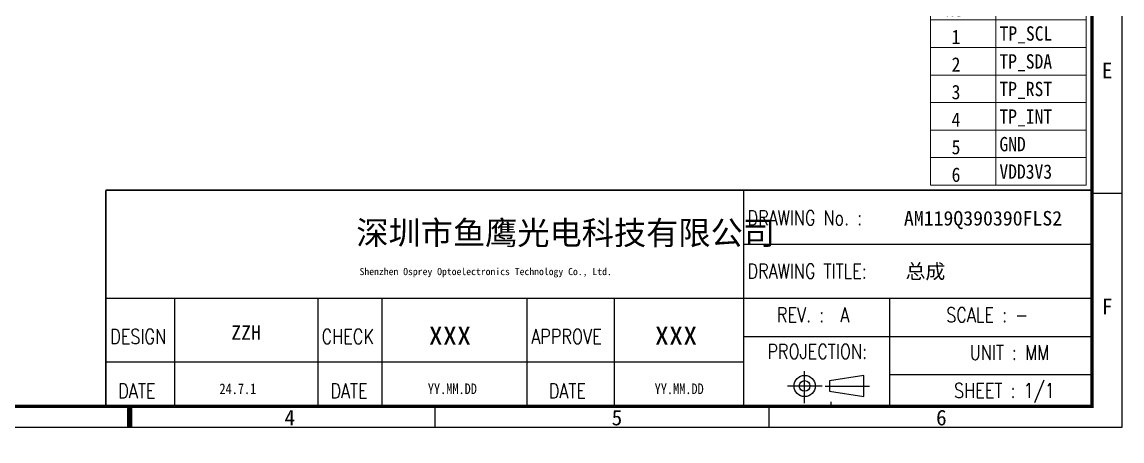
# Model space of a CAD drawing. Header units: millimetres. Extents: x 1387 to 2553, y -68 to 207.
# Drawn here: x 2389.6 to 2543.8, y -68.3 to -9.5 of the extents above; entities that cross this region are included whole.
import ezdxf
from ezdxf.enums import TextEntityAlignment as Align

# ---------------------------------------------------------------- set-up
doc = ezdxf.new("R2010")
doc.units = ezdxf.units.MM
doc.layers.add('DIM', color=3, linetype='Continuous')
doc.styles.add('romans', font='romans.shx')
doc.styles.add('STYLE1', font='', dxfattribs={"width": 0.9})
doc.styles.add('其它汉字', font='', dxfattribs={"width": 0.85})
doc.styles.add('宋体', font='')
doc.styles.get('STYLE1').set_extended_font_data('SimSun')
doc.styles.get('其它汉字').set_extended_font_data('宋体')
doc.styles.get('宋体').set_extended_font_data('SimSun')

# ---------------------------------------------------------------- blocks, each defined once
blk = doc.blocks.new('A$C304A0AA7')
at = {"layer": 'DIM', "lineweight": 0}
for p, q in [((-17.23, 0), (-17.23, -25.4)), ((-17.23, 0), (0, 0)), ((0, 0), (0, -25.4)), ((-17.23, -4.06), (0, -4.06)), ((-9.97, -4.06), (-9.97, -25.4)), ((-17.23, -25.4), (0, -25.4))]:
    blk.add_line(p, q, dxfattribs=at)
at = {"layer": 'DIM', "color": 1, "lineweight": 0}
for p, q in [((-17.23, -7.11), (0, -7.11)), ((-17.23, -10.16), (0, -10.16)), ((-17.23, -13.21), (0, -13.21)), ((-17.23, -16.26), (0, -16.26)), ((-17.23, -19.31), (0, -19.31)), ((-17.23, -22.35), (0, -22.35))]:
    blk.add_line(p, q, dxfattribs=at)
at = {"layer": 'DIM', "color": 1, "lineweight": 0, "style": 'STYLE1', "width": 0.9}
for s, height, p in [('Pin Assignment', 1.5869, (-17, -3.14)), ('NO', 1.587, (-15.54, -6.72)), ('SYMBOL', 1.587, (-8.75, -6.61)), ('1', 1.59, (-14.88, -9.79)), ('TP_SCL', 1.587, (-9.57, -9.41)), ('TP_SDA', 1.587, (-9.59, -12.5)), ('2', 1.59, (-14.88, -12.84)), ('3', 1.59, (-14.88, -15.89)), ('TP_RST', 1.587, (-9.59, -15.55)), ('TP_INT', 1.587, (-9.59, -18.6)), ('4', 1.59, (-14.88, -18.94)), ('5', 1.59, (-14.88, -21.98)), ('GND', 1.587, (-9.59, -21.65)), ('VDD3V3', 1.587, (-9.59, -24.69)), ('6', 1.59, (-14.88, -25.03))]:
    blk.add_text(s, height=height, dxfattribs=at).set_placement(p)

msp = doc.modelspace()

# ---------------------------------------------------------------- linework, layer by layer
for p, q in [((2543.805, -33.556, 2.434), (2539.613, -33.556, 2.434)), ((2490.75, -40.66, 2.434), (2539.613, -40.66, 2.434)), ((2401.304, -48.262, 2.434), (2539.613, -48.262, 2.434)), ((2410.916, -48.262, 2.434), (2410.916, -63.627, 2.434)), ((2431.048, -48.262, 2.434), (2431.048, -63.5, 2.434)), ((2440.02, -48.262, 2.434), (2440.02, -63.627, 2.434)), ((2460.366, -48.262, 2.434), (2460.366, -63.5, 2.434)), ((2472.602, -48.262, 2.434), (2472.602, -63.627, 2.434)), ((2511.217, -48.262, 2.434), (2511.217, -63.5, 2.434)), ((2490.75, -53.602, 2.434), (2539.613, -53.602, 2.434)), ((2401.303, -57.184, 2.434), (2490.75, -57.184, 2.434)), ((2511.217, -58.944, 2.434), (2539.613, -58.944, 2.434)), ((2447.507, -66.379, 2.434), (2447.507, -63.405, 2.434)), ((2494.324, -66.379, 2.434), (2494.324, -63.405, 2.434))]:
    msp.add_line(p, q)
at = {"ltscale": 0.8}
for p, q in [((2499.304, -62.972, 2.434), (2499.304, -58.468, 2.434)), ((2501.738, -60.564, 2.434), (2496.922, -60.564, 2.434)), ((2502.186, -60.561, 2.434), (2508.416, -60.561, 2.434))]:
    msp.add_line(p, q, dxfattribs=at)
at = {"elevation": 2.434}
msp.add_lwpolyline([(2264.278, 131.867), (2543.805, 131.867), (2543.805, -66.379), (2264.278, -66.379), (2264.278, 131.867)], dxfattribs=at)
at = {"color": 7, "linetype": 'Continuous', "const_width": 0.481, "elevation": 2.434}
msp.add_lwpolyline([(2268.471, -63.405), (2539.613, -63.405), (2539.613, 128.894), (2268.471, 128.894)], close=True, dxfattribs=at)
at = {"const_width": 0.223, "elevation": 2.434}
for points in [[(2401.303, -63.405), (2401.304, -33.116)], [(2401.304, -33.116), (2539.613, -33.116)], [(2401.304, -33.116), (2539.613, -33.116)], [(2402.38, -33.116), (2539.203, -33.116)], [(2402.38, -33.116), (2539.203, -33.116)], [(2490.75, -63.5), (2490.75, -33.116)]]:
    msp.add_lwpolyline(points, dxfattribs=at)
at = {"elevation": 2.434}
msp.add_lwpolyline([(2502.787, -59.816), (2502.787, -61.307), (2507.598, -62.053), (2507.598, -59.07)], close=True, dxfattribs=at)
msp.add_lwpolyline([(2404.652, -63.405, 0, 3.781, 0), (2404.652, -64.987, 0.756, 0.756, 0), (2404.652, -66.379, 0.756, 0.756, 0)], format="xyseb", dxfattribs=at)
at = {"color": 7, "linetype": 'Continuous', "elevation": 2.434}
msp.add_lwpolyline([(2503.024, -63.194), (2503.024, -62.787)], dxfattribs=at)
for centre, radius in [((2499.304, -60.561, 2.434), 1.491), ((2499.304, -60.558, 2.434), 0.746)]:
    msp.add_circle(centre, radius)

# ---------------------------------------------------------------- block references
at = {"xscale": 1.267200000000003, "yscale": 1.267199999999798, "zscale": 1.2672}
msp.add_blockref('A$C304A0AA7', (2538.768, -0.225, 2.434), dxfattribs=at)

# ---------------------------------------------------------------- texts
at = {"color": 7, "lineweight": 9, "style": '宋体'}
for s, height, p in [('深圳市鱼鹰光电科技有限公司', 3.31081, (2436.434, -40.745, 2.434)), ('Shenzhen Osprey Optoelectronics Technology Co., Ltd.', 1, (2436.884, -45.018, 2.434))]:
    msp.add_text(s, height=height, dxfattribs=at).set_placement(p)
at = {"style": 'romans', "width": 0.8}
for s, p in [('DRAWING No. : ', (2491.28, -38.024, 2.434)), ('DRAWING TITLE:', (2491.28, -45.49, 2.434)), ('REV. :  A', (2495.412, -51.632, 2.434)), ('SCALE : -', (2519.15, -51.623, 2.434)), ('DESIGN', (2401.926, -54.661, 2.434)), ('CHECK', (2431.563, -54.661, 2.434)), ('APPROVE', (2460.959, -54.661, 2.434)), ('PROJECTION:', (2494.075, -56.762, 2.434)), ('DATE', (2403.046, -62.287, 2.434)), ('DATE', (2432.791, -62.287, 2.434)), ('DATE', (2463.416, -62.287, 2.434))]:
    msp.add_text(s, height=2.0592, dxfattribs=at).set_placement(p)
at = {"color": 4, "lineweight": 0, "true_color": 0x00ffff, "style": '宋体'}
msp.add_text('AM119Q390390FLS2', height=2.03853, dxfattribs=at).set_placement((2513.224, -38.067, 2.434))
at = {"color": 4, "lineweight": 0, "style": '宋体'}
msp.add_text('总成', height=2.0385, dxfattribs=at).set_placement((2513.461, -45.514, 2.434))
at = {"style": 'romans', "width": 0.8}
for s, p in [('UNIT : MM', (2528.022, -55.866, 2.434)), ('SHEET : 1/1', (2527.316, -61.332, 2.434))]:
    msp.add_text(s, height=2.0592, dxfattribs=at).set_placement(p, align=Align.MIDDLE)
at = {"color": 1, "width": 0.85}
for s, p in [('24.7.1', (2417.242, -61.694, 2.434)), ('YY.MM.DD', (2446.465, -61.694, 2.434)), ('YY.MM.DD', (2478.27, -61.694, 2.434))]:
    msp.add_text(s, height=1.4872, dxfattribs=at).set_placement(p)
at = {"char_height": 2.181, "attachment_point": 1}
for s, insert, width in [('E', (2540.985, -15.244, 2.434), 12.99417), ('F', (2540.985, -48.328, 2.434), 11.75055), ('4', (2426.365, -63.898, 2.434), 1.75952), ('5', (2472.239, -63.898, 2.434), 1.824), ('6', (2517.735, -63.898, 2.434), 4.48389)]:
    msp.add_mtext(s, dxfattribs=dict(at, insert=insert, width=width))
at = {"color": 4, "lineweight": 0, "insert": (2420.982, -53.067, 2.434), "char_height": 2.0385, "width": 20.13166, "attachment_point": 5, "style": '宋体'}
msp.add_mtext('ZZH', dxfattribs=at)
at = {"color": 1, "char_height": 3.432, "width": 20.13166, "attachment_point": 5, "style": '其它汉字'}
for insert in [(2449.565, -53.067, 2.434), (2481.273, -53.067, 2.434)]:
    msp.add_mtext('xxx', dxfattribs=dict(at, insert=insert))

doc.saveas('drawing.dxf')
